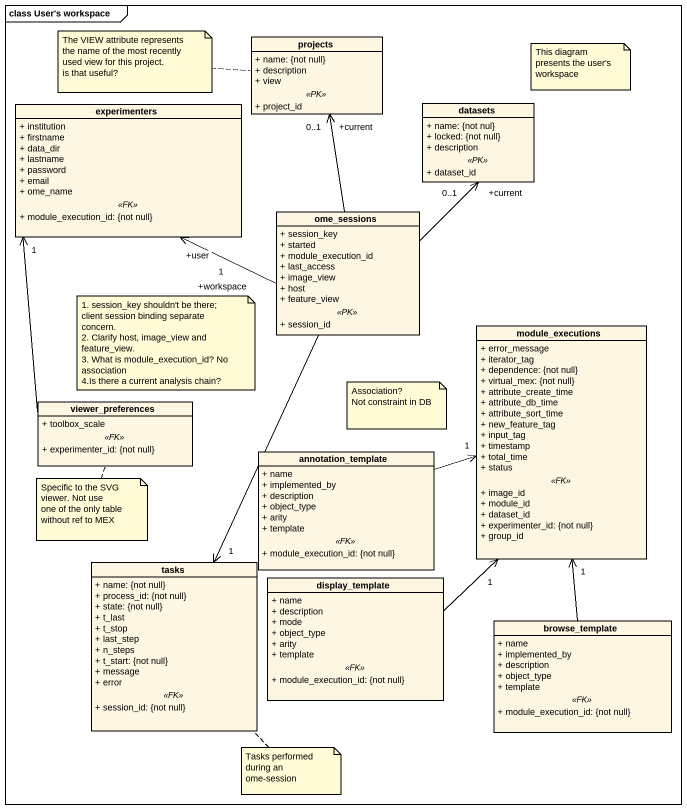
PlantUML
@startuml
mainframe class User's workspace
hide circle
hide empty members
skinparam classAttributeIconSize 0
class projects {
  + name: {not null}
  + description
  + view
  .. <<PK>> ..
  + project_id
}
class experimenters {
  + institution
  + firstname
  + data_dir
  + lastname
  + password
  + email
  + ome_name
  .. <<FK>> ..
  + module_execution_id: {not null}
}
class datasets {
  + name: {not nul}
  + locked: {not null}
  + description
  .. <<PK>> ..
  + dataset_id
}
class ome_sessions {
  + session_key
  + started
  + module_execution_id
  + last_access
  + image_view
  + host
  + feature_view
  .. <<PK>> ..
  + session_id
}
class module_executions {
  + error_message
  + iterator_tag
  + dependence: {not null}
  + virtual_mex: {not null}
  + attribute_create_time
  + attribute_db_time
  + attribute_sort_time
  + new_feature_tag
  + input_tag
  + timestamp
  + total_time
  + status
  .. <<FK>> ..
  + image_id
  + module_id
  + dataset_id
  + experimenter_id: {not null}
  + group_id
}
class viewer_preferences {
  + toolbox_scale
  .. <<FK>> ..
  + experimenter_id: {not null}
}
class annotation_template {
  + name
  + implemented_by
  + description
  + object_type
  + arity
  + template
  .. <<FK>> ..
  + module_execution_id: {not null}
}
class tasks {
  + name: {not null}
  + process_id: {not null}
  + state: {not null}
  + t_last
  + t_stop
  + last_step
  + n_steps
  + t_start: {not null}
  + message
  + error
  .. <<FK>> ..
  + session_id: {not null}
}
class display_template {
  + name
  + description
  + mode
  + object_type
  + arity
  + template
  .. <<FK>> ..
  + module_execution_id: {not null}
}
class browse_template {
  + name
  + implemented_by
  + description
  + object_type
  + template
  .. <<FK>> ..
  + module_execution_id: {not null}
}
ome_sessions -up-> "+current\n0..1" projects
ome_sessions "+workspace" -left-> "+user\n1" experimenters
ome_sessions -up-> "+current\n0..1" datasets
ome_sessions --> "1" tasks
viewer_preferences -up-> "1" experimenters
annotation_template -right-> "1" module_executions
display_template -up-> "1" module_executions
browse_template -up-> "1" module_executions
note left of projects
  The VIEW attribute represents the name of the most recently used view for this project.
  is that useful?
end note
note as N2
  This diagram presents the user's workspace
end note
note as N3
  1. session_key shouldn't be there; client session binding separate concern.
  2. Clarify host, image_view and feature_view.
  3. What is module_execution_id? No association
  4.Is there a current analysis chain?
end note
note as N4
  Association?
  Not constraint in DB
end note
note bottom of viewer_preferences
  Specific to the SVG viewer. Not use
  one of the only table without ref to MEX
end note
note bottom of tasks : Tasks performed during an ome-session
@enduml
